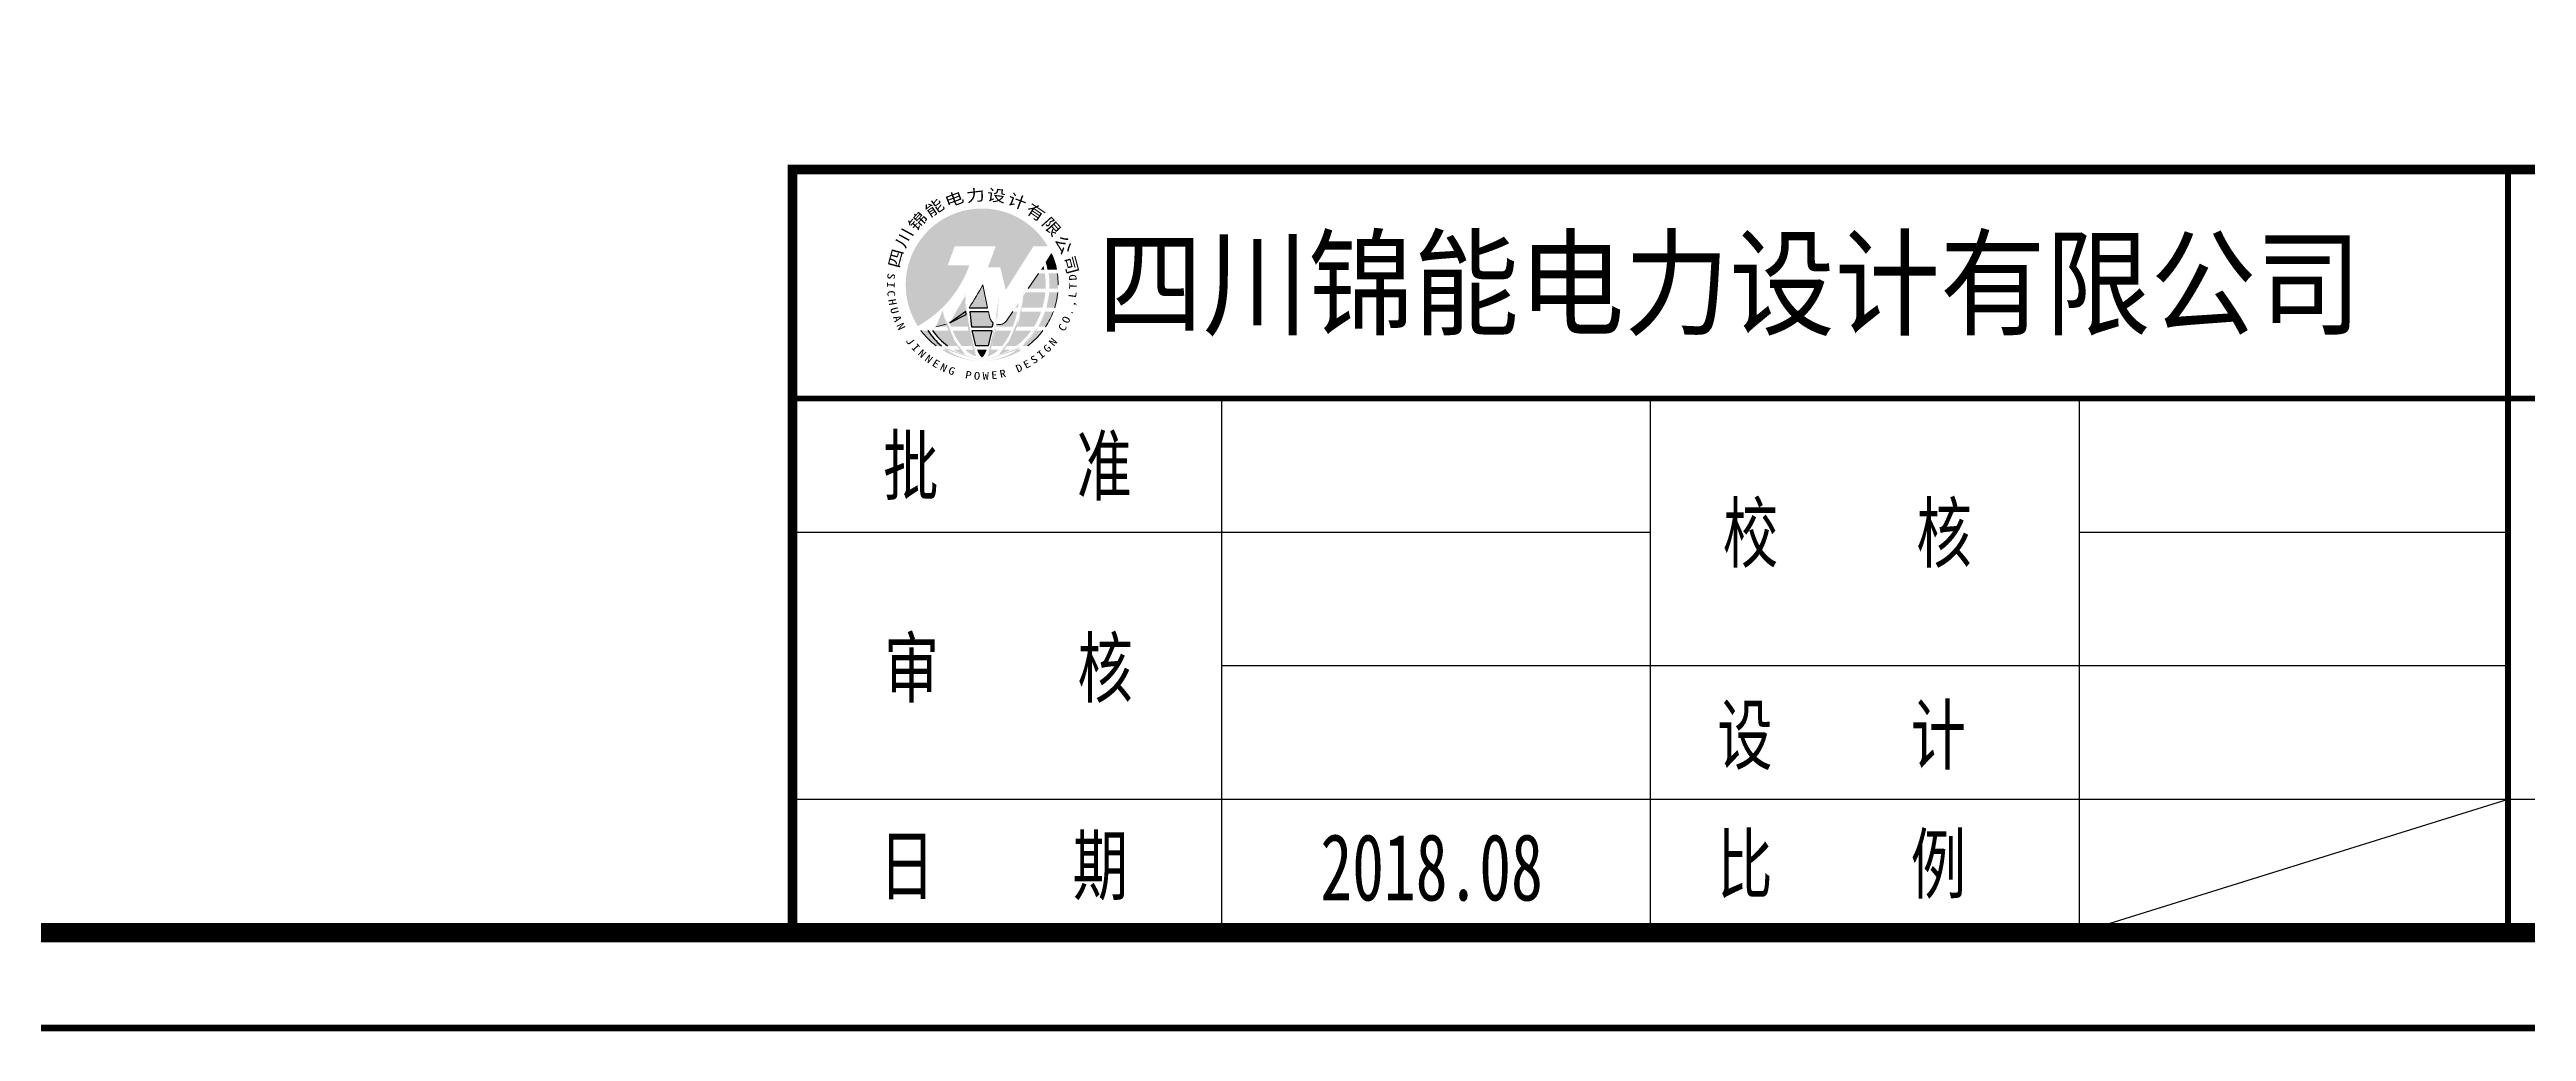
# Model space of a CAD drawing. Extents: x 457 to 4918, y -67 to 391.
# Drawn here: x 2716.6 to 2846.5, y -67.1 to -15.6 of the extents above; entities that cross this region are included whole.
import ezdxf

# ---------------------------------------------------------------- set-up
doc = ezdxf.new("R2010")
doc.units = 0
doc.header["$LTSCALE"] = 40
doc.header["$MEASUREMENT"] = 0
doc.layers.get('0').update_dxf_attribs({"linetype": 'CONTINUOUS'})
for name, color, linetype in [('TK', 1, 'CONTINUOUS'), ('图框', 7, 'CONTINUOUS'), ('图框－字', 40, 'CONTINUOUS')]:
    doc.layers.add(name, color=color, linetype=linetype)
doc.styles.add('宋体', font='', dxfattribs={"height": 3.75})
doc.styles.add('宋体-0.71', font='', dxfattribs={"width": 0.71})
doc.styles.add('宋体-0.8', font='', dxfattribs={"width": 0.8})
doc.styles.add('宋体-0.9', font='', dxfattribs={"width": 0.9})
doc.styles.add('宋体－0.71', font='', dxfattribs={"width": 0.71})
doc.styles.get('宋体').set_extended_font_data('宋体')
doc.styles.get('宋体-0.71').set_extended_font_data('SimSun')
doc.styles.get('宋体-0.8').set_extended_font_data('SimSun')
doc.styles.get('宋体-0.9').set_extended_font_data('SimSun')
doc.styles.get('宋体－0.71').set_extended_font_data('SimSun')

# ---------------------------------------------------------------- blocks, each defined once
blk = doc.blocks.new('锦能logo')
h = blk.add_hatch(color=5)
h.set_gradient(color1=(0, 0, 255), color2=(209, 209, 255), rotation=134.99999999999994, one_color=1, tint=0.9100000262260437, name='CURVED')
h.paths.add_polyline_path([(2956.981062167134, 7398.653929549574, 0.1437894166291007), (2957.616142303794, 7396.491219602932, 0.1827803456007146), (2960.321191244089, 7399.67334109557), (2959.18015398389, 7399.67334109557), (2959.553200110414, 7400.673341095568), (2961.705198880404, 7400.673341095568), (2961.291227192975, 7399.563634659838), (2961.944313963222, 7399.563634659838), (2962.22901424623, 7398.383151630135), (2963.6834255885, 7400.673341095568), (2964.433883768072, 7400.673341095568, 0.7651000113716319)])
h = blk.add_hatch(color=256)
edge = h.paths.add_edge_path()
edge.add_line((2964.636341288388, 7400.278409326524), (2964.359166231878, 7399.866872934381))
edge.add_ellipse((2960.981062167133, 7398.653929549574), major_axis=(0, 4), ratio=0.8862548494234943, start_angle=281.5369590328168, end_angle=287.6520596271704, ccw=False)
edge.add_line((2964.45445762818, 7399.453929549574), (2964.900245755586, 7399.453929549574))
edge.add_arc((2960.981062167133, 7398.653929549574), 3.999999999999951, 11.53695903281878, 23.96132766610068)
edge = h.paths.add_edge_path()
edge.add_spline(control_points=[(2964.250670857409, 7399.453929549574), (2964.238540475621, 7399.518107791411), (2964.224955721538, 7399.581923909233), (2964.209926932942, 7399.645289493854)], knot_values=[4.923285607825284, 4.923285607825284, 4.923285607825284, 4.923285607825284, 4.974821320729691, 4.974821320729691, 4.974821320729691, 4.974821320729691], degree=3, periodic=0)
edge.add_line((2964.209926932942, 7399.645289493854), (2964.081043547701, 7399.453929549574))
edge.add_line((2964.081043547701, 7399.453929549574), (2964.250670857409, 7399.453929549574))
h = blk.add_hatch(color=256)
edge = h.paths.add_edge_path()
edge.add_spline(control_points=[(2964.321339429546, 7398.453929549575), (2964.333550000845, 7398.721104585125), (2964.320737977568, 7398.989764808892), (2964.28360268591, 7399.253929549574)], knot_values=[4.660048990562125, 4.660048990562125, 4.660048990562125, 4.660048990562125, 4.870036013834051, 4.870036013834051, 4.870036013834051, 4.870036013834051], degree=3, periodic=0)
edge.add_line((2964.28360268591, 7399.253929549574), (2963.946340973734, 7399.253929549574))
edge.add_line((2963.946340973734, 7399.253929549574), (2963.407530677874, 7398.453929549575))
edge.add_line((2963.407530677874, 7398.453929549575), (2964.321339429546, 7398.453929549575))
edge = h.paths.add_edge_path()
edge.add_line((2964.935806153789, 7399.253929549574), (2964.485973203536, 7399.253929549574))
edge.add_ellipse((2960.981062167133, 7398.653929549574), major_axis=(0, 4), ratio=0.8862548494234943, start_angle=267.13401601740213, end_angle=278.626926558679, ccw=False)
edge.add_line((2964.521647517566, 7398.453929549575), (2964.976059038221, 7398.453929549575))
edge.add_arc((2960.981062167133, 7398.653929549578), 3.999999999999986, 357.1340160173777, 359.9999999999757)
edge.add_arc((2960.981062167133, 7398.653929549573), 4, 1.13991e-11, 8.626926558690478)
edge = h.paths.add_edge_path()
edge.add_spline(control_points=[(2964.154284994874, 7397.453929549576), (2964.226842945412, 7397.701088076622), (2964.277265516587, 7397.956760359453), (2964.305052440105, 7398.228478990844), (2964.306294910523, 7398.241200859534), (2964.307479708482, 7398.253929549574)], knot_values=[4.392859425485228, 4.392859425485228, 4.392859425485228, 4.392859425485228, 4.597508568944722, 4.597508568944722, 4.607554696123628, 4.607554696123628, 4.607554696123628, 4.607554696123628], degree=3, periodic=0)
edge.add_line((2964.307479708481, 7398.253929549574), (2963.272828103908, 7398.253929549574))
edge.add_line((2963.27282810391, 7398.253929549574), (2963.152534636767, 7398.075323508726))
edge.add_ellipse((2960.981062167133, 7398.653929549574), major_axis=(0, 4), ratio=0.548638331573045, start_angle=252.54239687627899, end_angle=261.6829005567523, ccw=False)
edge.add_line((2963.074532614684, 7397.453929549574), (2964.154284994874, 7397.453929549574))
edge = h.paths.add_edge_path()
edge.add_line((2964.961011915561, 7398.253929549574), (2964.508311932138, 7398.253929549574))
edge.add_ellipse((2960.981062167133, 7398.653929549574), major_axis=(0, 4), ratio=0.8862548494234943, start_angle=252.5423968762787, end_angle=264.2608295227337, ccw=False)
edge.add_line((2964.362795140377, 7397.453929549574), (2964.796818972801, 7397.453929549574))
edge.add_arc((2960.981062167133, 7398.653929549573), 3.999999999999845, 342.5423968762892, 354.2608295227446)
edge = h.paths.add_edge_path()
edge.add_spline(control_points=[(2963.708071417149, 7396.453929549574), (2963.722060495244, 7396.476284119536), (2963.735835845721, 7396.498816594688), (2963.885982688607, 7396.750288058729), (2964.000270169787, 7396.996499318715), (2964.090091903094, 7397.253929549575)], knot_values=[4.097934744531436, 4.097934744531436, 4.097934744531436, 4.097934744531436, 4.119530461088637, 4.119530461088637, 4.337106801878666, 4.337106801878666, 4.337106801878666, 4.337106801878666], degree=3, periodic=0)
edge.add_line((2964.090091903094, 7397.253929549575), (2963.036809336644, 7397.253929549575))
edge.add_ellipse((2960.981062167133, 7398.653929549574), major_axis=(0, 4), ratio=0.548638331573045, start_angle=236.6329870307708, end_angle=249.5126848852783, ccw=False)
edge.add_line((2962.813875537502, 7396.453929549574), (2963.708071417149, 7396.453929549574))
edge = h.paths.add_edge_path()
edge.add_line((2964.728060966172, 7397.253929549575), (2964.301858023566, 7397.253929549575))
edge.add_ellipse((2960.981062167133, 7398.653929549574), major_axis=(0, 4), ratio=0.8862548494234943, start_angle=236.6329870307723, end_angle=249.51268488527768, ccw=False)
edge.add_line((2963.941737067337, 7396.453929549574), (2964.321720784831, 7396.453929549574))
edge.add_arc((2960.981062167133, 7398.653929549574), 3.999999999999916, 326.6329870307686, 339.5126848852755)
edge = h.paths.add_edge_path()
edge.add_spline(control_points=[(2962.784279539617, 7395.453929549574), (2963.0816886685, 7395.670685139674), (2963.349455536195, 7395.941706136047), (2963.573843342575, 7396.253929549574)], knot_values=[3.714253050741602, 3.714253050741602, 3.714253050741602, 3.714253050741602, 4.031885701711837, 4.031885701711837, 4.031885701711837, 4.031885701711837], degree=3, periodic=0)
edge.add_line((2963.573843342575, 7396.253929549574), (2962.736704828167, 7396.253929549574))
edge.add_ellipse((2960.981062167133, 7398.653929549574), major_axis=(0, 4), ratio=0.548638331573045, start_angle=216.8698976458475, end_angle=233.130102354157, ccw=False)
edge.add_line((2962.297794162909, 7395.453929549574), (2962.784279539617, 7395.453929549574))
edge = h.paths.add_edge_path()
edge.add_line((2964.181062167133, 7396.253929549574), (2963.817077685288, 7396.253929549574))
edge.add_ellipse((2960.981062167133, 7398.653929549574), major_axis=(0, 4), ratio=0.8862548494234943, start_angle=216.8698976458474, end_angle=233.1301023541559, ccw=False)
edge.add_line((2963.108073805749, 7395.453929549574), (2963.381062167134, 7395.453929549574))
edge.add_arc((2960.981062167133, 7398.653929549574), 3.999999999999961, 306.8698976458538, 323.1301023541625)
h = blk.add_hatch(color=256)
edge = h.paths.add_edge_path()
edge.add_ellipse((2960.981062167133, 7398.653929549574), major_axis=(0, 4), ratio=0.2227920946588142, start_angle=112.99399430776069, end_angle=123.3670129692268, ccw=False)
edge.add_arc((2957.627393821145, 7401.120008587621), 4.758928899940781, 290.43028847167915, 302.16282589198244, ccw=False)
edge.add_spline(control_points=[(2959.288581126923, 7396.660427776624), (2959.311716001526, 7396.59007686566), (2959.336077830356, 7396.521201268988), (2959.361581253227, 7396.453929549574)], knot_values=[2.110626972965158, 2.110626972965158, 2.110626972965158, 2.110626972965158, 2.174523381089374, 2.174523381089374, 2.174523381089374, 2.174523381089374], degree=3, periodic=0)
edge.add_line((2959.361581253227, 7396.453929549574), (2960.236789836156, 7396.453929549574))
edge = h.paths.add_edge_path()
edge.add_ellipse((2960.981062167133, 7398.653929549574), major_axis=(0, 4), ratio=0.548638331573045, start_angle=120.9869532087852, end_angle=123.3670129692309, ccw=False)
edge.add_arc((2957.627393821145, 7401.120008587621), 4.75892889994079, 281.33658652327006, 288.02179753906887, ccw=False)
edge.add_line((2958.562867329798, 7396.453929549574), (2959.148248796764, 7396.453929549574))
edge = h.paths.add_edge_path()
edge.add_ellipse((2960.981062167133, 7398.653929549574), major_axis=(0, 4), ratio=0.8862548494234943, start_angle=126.86989764584419, end_angle=143.1301023541536, ccw=False)
edge.add_line((2958.145046648978, 7396.253929549574), (2957.781062167133, 7396.253929549574))
edge.add_arc((2960.981062167133, 7398.653929549574), 3.999999999999808, 216.869897645844, 233.130102354156)
edge.add_line((2958.581062167133, 7395.453929549574), (2958.854050528517, 7395.453929549574))
edge = h.paths.add_edge_path()
edge.add_ellipse((2960.981062167133, 7398.653929549574), major_axis=(0, 4), ratio=0.548638331573045, start_angle=126.869897645843, end_angle=143.1301023541535, ccw=False)
edge.add_line((2959.225419506099, 7396.253929549574), (2958.388133573606, 7396.253929549574))
edge.add_spline(control_points=[(2958.388133573605, 7396.253929549574), (2958.428873015288, 7396.197209226918), (2958.47105159217, 7396.141861338325), (2958.514584378582, 7396.087959601681)], knot_values=[2.251264128307453, 2.251264128307453, 2.251264128307453, 2.251264128307453, 2.308950918631056, 2.308950918631056, 2.308950918631056, 2.308950918631056], degree=3, periodic=0)
edge.add_spline(control_points=[(2958.514584378582, 7396.087959601681), (2958.579933067868, 7396.007045694479), (2958.648333350761, 7395.929390565147), (2958.719497950681, 7395.855243577877)], knot_values=[2.308950918631056, 2.308950918631056, 2.308950918631056, 2.308950918631056, 2.395546711078181, 2.395546711078181, 2.395546711078181, 2.395546711078181], degree=3, periodic=0)
edge.add_spline(control_points=[(2958.719497950681, 7395.855243577877), (2958.784879693385, 7395.787121797535), (2958.852594748059, 7395.721961178952), (2958.922420333952, 7395.659955102126)], knot_values=[2.395546711078181, 2.395546711078181, 2.395546711078181, 2.395546711078181, 2.475105702872351, 2.475105702872351, 2.475105702872351, 2.475105702872351], degree=3, periodic=0)
edge.add_spline(control_points=[(2958.922420333952, 7395.659955102126), (2958.998625351018, 7395.592284003029), (2959.07734416236, 7395.528370189746), (2959.158287177293, 7395.46846503519)], knot_values=[2.475105702872351, 2.475105702872351, 2.475105702872351, 2.475105702872351, 2.5619333928921, 2.5619333928921, 2.5619333928921, 2.5619333928921], degree=3, periodic=0)
edge.add_spline(control_points=[(2959.158287177293, 7395.46846503519), (2959.164869775819, 7395.463593316706), (2959.171467084271, 7395.458748109767), (2959.178078946897, 7395.453929549574)], knot_values=[2.5619333928921, 2.5619333928921, 2.5619333928921, 2.5619333928921, 2.568994555918444, 2.568994555918444, 2.568994555918444, 2.568994555918444], degree=3, periodic=0)
edge.add_line((2959.178078946897, 7395.453929549574), (2959.664330171358, 7395.453929549574))
edge = h.paths.add_edge_path()
edge.add_ellipse((2960.981062167133, 7398.653929549574), major_axis=(0, 4), ratio=0.2227920946588142, start_angle=126.8698976458474, end_angle=143.1301023541531, ccw=False)
edge.add_line((2960.268127464225, 7396.253929549574), (2959.44278636639, 7396.253929549574))
edge.add_spline(control_points=[(2959.44278636639, 7396.253929549574), (2959.566802330377, 7395.968304404979), (2959.711907769087, 7395.717357848514), (2959.885958734283, 7395.492582574107), (2959.901564914547, 7395.473031038098), (2959.917281615523, 7395.453929549574)], knot_values=[2.239461292921109, 2.239461292921109, 2.239461292921109, 2.239461292921109, 2.525164764367402, 2.525164764367402, 2.553069319174481, 2.553069319174481, 2.553069319174481, 2.553069319174481], degree=3, periodic=0)
edge.add_line((2959.917281615523, 7395.453929549574), (2960.446361139952, 7395.453929549574))
edge = h.paths.add_edge_path()
edge.add_ellipse((2960.981062167133, 7398.653929549574), major_axis=(0, 4), ratio=0.8862548494234943, start_angle=148.2116693829467, end_angle=179.9999999999962, ccw=False)
edge.add_line((2959.113607321071, 7395.253929549574), (2958.873931416562, 7395.253929549574))
edge.add_arc((2960.981062167133, 7398.653929549574), 4, 238.2116693829475, 269.9999999999968)
h = blk.add_hatch(color=256)
edge = h.paths.add_edge_path()
edge.add_line((2960.303633320672, 7397.453929549576), (2961.275626788034, 7397.453929549574))
edge.add_line((2961.275626788034, 7397.453929549574), (2961.028117067938, 7398.653859529253))
edge.add_arc((2949.396426195539, 7404.858068765025), 13.18288453989743, 325.8301632773273, 331.9250557706892, ccw=False)
h.paths.add_polyline_path([(2960.656764305257, 7395.45319312562), (2960.470422019384, 7396.254326736809), (2961.491919576964, 7396.254326736809), (2961.312051362964, 7395.45319312562)])
edge = h.paths.add_edge_path()
edge.add_line((2961.554203114296, 7396.67963156367), (2961.523220757679, 7396.454030657793))
edge.add_line((2961.523220757679, 7396.454030657793), (2960.438661576827, 7396.454030657792))
edge.add_line((2960.438661576827, 7396.454030657792), (2960.338518995747, 7397.25691873606))
edge.add_line((2960.338518995747, 7397.25691873606), (2961.331495671739, 7397.253929549575))
edge.add_line((2961.331495671739, 7397.253929549575), (2961.373950294682, 7397.011791336146))
edge.add_arc((2961.870947410163, 7397.066507578737), 0.4999999999999714, 186.2826018710461, 230.6920239323921)
h.paths.add_polyline_path([(2959.288296430605, 7396.660355698461), (2960.160759453479, 7397.090699799897), (2960.137815593471, 7397.262492086918)])
h = blk.add_hatch(color=256)
edge = h.paths.add_edge_path()
edge.add_spline(control_points=[(2962.871261622121, 7397.453929549574), (2962.886847128583, 7397.541483108903), (2962.900749563246, 7397.630106074602), (2962.912924268924, 7397.719561386606)], knot_values=[4.39846764421691, 4.39846764421691, 4.39846764421691, 4.39846764421691, 4.469670888643411, 4.469670888643411, 4.469670888643411, 4.469670888643411], degree=3, periodic=0)
edge.add_line((2962.912924268924, 7397.719561386606), (2962.734017808048, 7397.453929549574))
edge.add_line((2962.734017808048, 7397.453929549574), (2962.871261622121, 7397.453929549574))
edge = h.paths.add_edge_path()
edge.add_spline(control_points=[(2962.600473923594, 7396.453929549574), (2962.640374726167, 7396.559172065085), (2962.677499260145, 7396.668319759509), (2962.757534068245, 7396.932966224926), (2962.797902888273, 7397.091194768968), (2962.832336246277, 7397.253929549575)], knot_values=[4.108645960211934, 4.108645960211934, 4.108645960211934, 4.108645960211934, 4.208607940612338, 4.208607940612338, 4.343707102819545, 4.343707102819545, 4.343707102819545, 4.343707102819545], degree=3, periodic=0)
edge.add_line((2962.832336246277, 7397.253929549575), (2962.599315234084, 7397.253929549575))
edge.add_line((2962.599315234084, 7397.253929549575), (2962.271781169773, 7396.767622488517))
edge.add_arc((2961.870947410164, 7397.066507578737), 0.4999999999999714, 255.2323980017045, 323.2896350481477, ccw=False)
edge.add_ellipse((2960.981062167133, 7398.653929549574), major_axis=(0, 4), ratio=0.2227920946588142, start_angle=236.6329870307735, end_angle=238.820130398395, ccw=False)
edge.add_line((2961.72533449811, 7396.453929549574), (2962.600473923594, 7396.453929549574))
edge = h.paths.add_edge_path()
edge.add_spline(control_points=[(2962.044765516351, 7395.453929549574), (2962.077254990169, 7395.493381026517), (2962.109265684618, 7395.534732932496), (2962.280280676527, 7395.769808874506), (2962.408222392252, 7395.997981287271), (2962.519292112041, 7396.253929549574)], knot_values=[3.730062961207603, 3.730062961207603, 3.730062961207603, 3.730062961207603, 3.787747146551102, 3.787747146551102, 4.043715071269597, 4.043715071269597, 4.043715071269597, 4.043715071269597], degree=3, periodic=0)
edge.add_line((2962.519292112041, 7396.253929549574), (2961.693996870041, 7396.253929549574))
edge.add_ellipse((2960.981062167133, 7398.653929549574), major_axis=(0, 4), ratio=0.2227920946588142, start_angle=216.869897645847, end_angle=233.1301023541516, ccw=False)
edge.add_line((2961.515763194314, 7395.453929549574), (2962.044765516351, 7395.453929549574))
edge = h.paths.add_edge_path()
edge.add_spline(control_points=[(2961.687206736099, 7395.108670120731), (2961.710849277093, 7395.126184182917), (2961.734401723015, 7395.144603203798), (2961.757839030544, 7395.1639211968)], knot_values=[3.526917542540041, 3.526917542540041, 3.526917542540041, 3.526917542540041, 3.566033487143058, 3.566033487143058, 3.566033487143058, 3.566033487143058], degree=3, periodic=0)
edge.add_spline(control_points=[(2961.757839030544, 7395.1639211968), (2961.791066722037, 7395.191308827008), (2961.824062991302, 7395.220503344761), (2961.856756475953, 7395.251487690944)], knot_values=[3.566033487143058, 3.566033487143058, 3.566033487143058, 3.566033487143058, 3.621489197586634, 3.621489197586634, 3.621489197586634, 3.621489197586634], degree=3, periodic=0)
edge.add_spline(control_points=[(2961.856756475953, 7395.251487690944), (2961.857614028328, 7395.252300412498), (2961.858471372382, 7395.25311436548), (2961.859328506827, 7395.253929549591)], knot_values=[3.621489197586634, 3.621489197586634, 3.621489197586634, 3.621489197586634, 3.622943804725669, 3.622943804725669, 3.622943804725669, 3.622943804725669], degree=3, periodic=0)
edge.add_line((2961.859328506811, 7395.253929549574), (2961.450514240773, 7395.253929549574))
edge.add_ellipse((2960.981062167133, 7398.653929549574), major_axis=(0, 4), ratio=0.2227920946588142, start_angle=200.2593301670574, end_angle=211.7883306170499, ccw=False)
edge.add_spline(control_points=[(2961.289646889723, 7394.901389705381), (2961.306832910057, 7394.9067557857), (2961.32402443564, 7394.91257148374), (2961.341222464831, 7394.918837188779)], knot_values=[3.309935535646116, 3.309935535646116, 3.309935535646116, 3.309935535646116, 3.338035074114368, 3.338035074114368, 3.338035074114368, 3.338035074114368], degree=3, periodic=0)
edge.add_spline(control_points=[(2961.341222464831, 7394.918837188779), (2961.358880588583, 7394.925270518653), (2961.376545568579, 7394.932178255442), (2961.399365473754, 7394.941710888665), (2961.404513032477, 7394.943903845129), (2961.409660913406, 7394.946139630558)], knot_values=[3.338035074114368, 3.338035074114368, 3.338035074114368, 3.338035074114368, 3.36688635248987, 3.36688635248987, 3.375288881217743, 3.375288881217743, 3.375288881217743, 3.375288881217743], degree=3, periodic=0)
edge.add_spline(control_points=[(2961.409660913406, 7394.946139630558), (2961.433397456778, 7394.956448691416), (2961.457140850442, 7394.967668326879), (2961.480866759613, 7394.979792719738)], knot_values=[3.375288881217743, 3.375288881217743, 3.375288881217743, 3.375288881217743, 3.4140323934231, 3.4140323934231, 3.4140323934231, 3.4140323934231], degree=3, periodic=0)
edge.add_spline(control_points=[(2961.480866759613, 7394.979792719738), (2961.503459204677, 7394.991337890781), (2961.526035795927, 7395.003703437707), (2961.548575522274, 7395.016884337836)], knot_values=[3.4140323934231, 3.4140323934231, 3.4140323934231, 3.4140323934231, 3.450925001616033, 3.450925001616033, 3.450925001616033, 3.450925001616033], degree=3, periodic=0)
edge.add_spline(control_points=[(2961.548575522274, 7395.016884337836), (2961.572467203149, 7395.030855841071), (2961.596317464107, 7395.04574344226), (2961.620101281948, 7395.061541159631)], knot_values=[3.450925001616033, 3.450925001616033, 3.450925001616033, 3.450925001616033, 3.49003046403729, 3.49003046403729, 3.49003046403729, 3.49003046403729], degree=3, periodic=0)
edge.add_spline(control_points=[(2961.620101281948, 7395.061541159631), (2961.642535885749, 7395.076442700357), (2961.664911371012, 7395.092154027529), (2961.687206736099, 7395.108670120731)], knot_values=[3.49003046403729, 3.49003046403729, 3.49003046403729, 3.49003046403729, 3.526917542540041, 3.526917542540041, 3.526917542540041, 3.526917542540041], degree=3, periodic=0)
h = blk.add_hatch(color=256)
edge = h.paths.add_edge_path()
edge.add_ellipse((2960.981062167133, 7398.653929549574), major_axis=(0, 4), ratio=0.548638331573045, start_angle=148.2116693829451, end_angle=156.4349843470533, ccw=False)
edge.add_line((2959.825009467735, 7395.253929549574), (2959.487741293254, 7395.253929549574))
edge.add_spline(control_points=[(2959.487741293254, 7395.253929549574), (2959.497414595796, 7395.248441286056), (2959.50711107926, 7395.243007554984), (2959.705199304247, 7395.133381292929), (2959.901981436066, 7395.049746957019), (2960.103702934556, 7394.987501514934)], knot_values=[2.675861574488249, 2.675861574488249, 2.675861574488249, 2.675861574488249, 2.685596137520379, 2.685596137520379, 2.87426176627722, 2.87426176627722, 2.87426176627722, 2.87426176627722], degree=3, periodic=0)
edge = h.paths.add_edge_path()
edge.add_ellipse((2960.981062167133, 7398.653929549574), major_axis=(0, 4), ratio=0.2227920946588142, start_angle=148.2116693829511, end_angle=159.7350271753392, ccw=False)
edge.add_line((2960.511610093494, 7395.253929549574), (2960.102659638547, 7395.253929549574))
edge.add_spline(control_points=[(2960.102659638531, 7395.253929549589), (2960.271023879841, 7395.093847910067), (2960.447455135382, 7394.981508139252), (2960.639160360004, 7394.912288348518), (2960.655780749933, 7394.90669959402), (2960.672395110727, 7394.901526130303)], knot_values=[2.660182515614395, 2.660182515614395, 2.660182515614395, 2.660182515614395, 2.946025558428636, 2.946025558428636, 2.973172350748401, 2.973172350748401, 2.973172350748401, 2.973172350748401], degree=3, periodic=0)
edge = h.paths.add_edge_path(flags=17)
edge.add_spline(control_points=[(2961.858516553375, 7394.987577166084), (2962.070582387616, 7395.053111472752), (2962.277192669183, 7395.142258694488), (2962.474328626089, 7395.253929549574)], knot_values=[3.408957094167295, 3.408957094167295, 3.408957094167295, 3.408957094167295, 3.607306422438472, 3.607306422438472, 3.607306422438472, 3.607306422438472], degree=3, periodic=0)
edge.add_line((2962.474328626089, 7395.253929549574), (2962.137114866532, 7395.253929549574))
edge.add_ellipse((2960.981062167133, 7398.653929549574), major_axis=(0, 4), ratio=0.548638331573045, start_angle=203.5677259901119, end_angle=211.7883306170561, ccw=False)
edge = h.paths.add_edge_path()
edge.add_line((2963.088192917704, 7395.253929549574), (2962.848517013196, 7395.253929549574))
edge.add_ellipse((2960.981062167133, 7398.653929549574), major_axis=(0, 4), ratio=0.8862548494234943, start_angle=179.9999999999962, end_angle=211.7883306170542, ccw=False)
edge.add_arc((2960.981062167133, 7398.653929549574), 4, 269.9999999999968, 301.7883306170562)
h = blk.add_hatch(color=256)
edge = h.paths.add_edge_path()
edge.add_spline(control_points=[(2960.981062167194, 7394.853935159444), (2960.981727004263, 7394.854017897967), (2960.991820073574, 7394.85503193055), (2961.038327152559, 7394.893489684063), (2961.071455213247, 7394.93046201283), (2961.148447622351, 7395.051408580002), (2961.192914586096, 7395.141947061633), (2961.236713616394, 7395.253929549574)], knot_values=[3.169311877621223, 3.169311877621223, 3.169311877621223, 3.169311877621223, 3.323781551669673, 3.323781551669673, 3.478251225718127, 3.478251225718127, 3.660927202167009, 3.660927202167009, 3.660927202167009, 3.660927202167009], degree=3, periodic=0)
edge.add_line((2961.236713616394, 7395.253929549574), (2960.725135237765, 7395.253929549574))
edge.add_spline(control_points=[(2960.725135237765, 7395.253929549574), (2960.779769687456, 7395.113926995359), (2960.836751859494, 7395.007446897527), (2960.9219513646, 7394.892951199977), (2960.953212038973, 7394.867689729759), (2960.977467314246, 7394.854184245434), (2960.980650265171, 7394.853986420347), (2960.981062167138, 7394.853935159435)], knot_values=[2.62227151623049, 2.62227151623049, 2.62227151623049, 2.62227151623049, 2.850686360674083, 2.850686360674083, 3.018171193868113, 3.018171193868113, 3.113873434683093, 3.113873434683093, 3.113873434683093, 3.113873434683093], degree=3, periodic=0)
at = {"color": 7, "lineweight": 0}
for p, q in [((2964.636341288388, 7400.278409326524), (2964.359166231878, 7399.866872934381)), ((2963.946340973734, 7399.253929549574), (2963.407530677874, 7398.453929549575)), ((2961.275626788034, 7397.453929549574), (2961.028117067938, 7398.653859529253)), ((2961.373950294682, 7397.011791336146), (2961.331495671739, 7397.253929549575)), ((2962.599315234084, 7397.253929549575), (2962.271781169773, 7396.767622488517))]:
    blk.add_line(p, q, dxfattribs=at)
for p, q in [((2960.137815593471, 7397.262492086918), (2959.288296430605, 7396.660355698461)), ((2959.288296430605, 7396.660355698461), (2960.160759453479, 7397.090699799897)), ((2960.160759453479, 7397.090699799897), (2960.137815593471, 7397.262492086918)), ((2960.303633320672, 7397.453929549576), (2961.275626788034, 7397.453929549574)), ((2960.338518995747, 7397.25691873606), (2961.331495671739, 7397.253929549575)), ((2960.338518995747, 7397.25691873606), (2960.438661576827, 7396.454030657792)), ((2960.438661576827, 7396.454030657792), (2961.523220757679, 7396.454030657793)), ((2960.470422019384, 7396.254326736809), (2961.491919576964, 7396.254326736809)), ((2960.656764305257, 7395.45319312562), (2960.470422019384, 7396.254326736809)), ((2961.491919576964, 7396.254326736809), (2961.312051362964, 7395.45319312562)), ((2961.554203114296, 7396.67963156367), (2961.523220757679, 7396.454030657793)), ((2961.312051362964, 7395.45319312562), (2960.656764305257, 7395.45319312562))]:
    blk.add_line(p, q)
for centre, radius, start, end in [((2960.981062167133, 7398.653929549574), 3.999999999999998, 11.53695903280796, 23.96132766610368), ((2960.981062167133, 7398.653929549573), 4, 0, 8.626926558710773), ((2949.396426195539, 7404.858068765025), 13.18288453989743, 325.8301632773273, 331.9250557706892), ((2960.981062167133, 7398.653929549573), 3.999999999999998, 342.5423968762713, 354.2608295227657), ((2960.981062167133, 7398.653929549574), 4, 216.8698976458544, 233.1301023541664), ((2957.627393821145, 7401.120008587621), 4.758928899940781, 281.3365865232777, 288.0217975390541), ((2961.870947410163, 7397.066507578737), 0.4999999999999714, 186.2826018710461, 230.6920239323921), ((2961.870947410164, 7397.066507578737), 0.4999999999999714, 255.232398001711, 323.2896350481268), ((2960.981062167133, 7398.653929549574), 4, 306.8698976458335, 323.1301023541456), ((2960.981062167133, 7398.653929549574), 4, 326.6329870307663, 339.5126848852572)]:
    blk.add_arc(centre, radius, start, end, dxfattribs=at)
for start_param, end_param in [(4.913746901175041, 5.020475540637175), (2.214297435588183, 2.498091544796465)]:
    blk.add_ellipse((2960.981062167133, 7398.653929549574), major_axis=(0, 4), ratio=0.8862548494234943, start_param=start_param, end_param=end_param)
blk.add_open_spline([(2958.388133573605, 7396.253929549574), (2958.612520476636, 7395.941522284908), (2958.880565643273, 7395.670749807747), (2959.178078946897, 7395.453929549574)], degree=3)
at = {"width": 1.199999999999999}
for s, height, rotation, style, p in [('能', 0.6, 34.0909090909091, '宋体-0.8', (2958.246008285137, 7402.167906883606)), ('电', 0.6, 20.45454545454546, '宋体-0.8', (2959.165383876877, 7402.687764077343)), ('力', 0.6, 6.818181818181818, '宋体-0.71', (2960.194816752031, 7402.993218109758)), ('设', 0.6, 353.1818181818182, '宋体－0.71', (2961.217755710953, 7403.090085648852)), ('计', 0.6, 339.5454545454545, '宋体-0.8', (2962.26404547188, 7402.92139644756)), ('有', 0.6, 325.9090909090909, '宋体-0.8', (2963.230902280205, 7402.483390558791)), ('川', 0.6, 61.36363636363636, '宋体-0.8', (2956.929735555601, 7400.541327975904)), ('锦', 0.6, 47.72727272727272, '宋体-0.9', (2957.506557434682, 7401.419712636435)), ('限', 0.6, 312.2727272727273, '宋体－0.71', (2964.07805952731, 7401.866034095592)), ('四', 0.6, 75.00000000000001, '宋体-0.8', (2956.620283041136, 7399.489826739384)), ('公', 0.6, 298.6363636363636, '宋体-0.8', (2964.75650162721, 7401.045383321623)), ('司', 0.6, 285, '宋体-0.8', (2965.244470925319, 7400.092294421289)), ('S', 0.4, 262.9846218197222, '宋体-0.8', (2956.044725810823, 7399.287284823755)), ('D', 0.4, 92.9846218197223, '宋体-0.8', (2965.952385471478, 7398.887382177773)), ('I', 0.4, 268.4131932482936, '宋体-0.8', (2956.006947292615, 7398.817443283114)), ('C', 0.4, 273.8417646768651, '宋体-0.8', (2956.013787457748, 7398.346134995591)), ('H', 0.4, 279.2703361054365, '宋体-0.8', (2956.065184948741, 7397.877587679225)), ('L', 0.4, 82.12747896257942, '宋体-0.8', (2965.907371537007, 7397.946800481983)), ('T', 0.4, 87.55605039115088, '宋体-0.8', (2965.952174378708, 7398.416024303976)), (',', 0.4, 76.698907534008, '宋体-0.8', (2965.818378835732, 7397.483919731822)), ('U', 0.4, 284.6989075340079, '宋体-0.8', (2956.16067872108, 7397.416004285682)), ('A', 0.4, 290.1274789625793, '宋体-0.8', (2956.29941217887, 7396.965525299001)), ('N', 0.4, 295.5560503911508, '宋体-0.8', (2956.480140858645, 7396.530191594751)), ('C', 0.4, 60.41319324829371, '宋体-0.8', (2965.296179874169, 7396.17435000853)), ('O', 0.4, 65.84176467686511, '宋体-0.8', (2965.511406205129, 7396.593701789512)), ('.', 0.4, 71.2703361054365, '宋体-0.8', (2965.685994555029, 7397.031534175053)), ('J', 0.4, 306.4131932482936, '宋体-0.8', (2956.960737049911, 7395.720409227881)), ('I', 0.4, 311.8417646768651, '宋体-0.8', (2957.256293529225, 7395.353224455202)), ('N', 0.4, 317.2703361054363, '宋体-0.8', (2957.585261836886, 7395.01564758647)), ('N', 0.4, 322.6989075340079, '宋体-0.8', (2957.944691069446, 7394.710706745434)), ('I', 0.4, 38.69890753400791, '宋体-0.8', (2964.072589750047, 7394.753799714553)), ('G', 0.4, 44.1274789625794, '宋体-0.8', (2964.427694801189, 7395.063765345557)), ('N', 0.4, 49.55605039115081, '宋体-0.8', (2964.751882952747, 7395.405935379516)), ('E', 0.4, 328.1274789625793, '宋体-0.8', (2958.331357083612, 7394.441137304956)), ('N', 0.4, 333.5560503911507, '宋体-0.8', (2958.741791417379, 7394.209357350224)), ('G', 0.4, 338.9846218197222, '宋体-0.8', (2959.172312402744, 7394.017445988105)), ('P', 0.4, 349.841764676865, '宋体-0.8', (2960.078021393778, 7393.759741885864)), ('O', 0.4, 355.2703361054365, '宋体-0.8', (2960.545085030854, 7393.696260796764)), ('W', 0.4, 0.6989075340078003, '宋体-0.8', (2961.01605945935, 7393.677250866407)), ('E', 0.4, 6.127478962579287, '宋体-0.8', (2961.486719955995, 7393.702882617207)), ('R', 0.4, 11.5560503911507, '宋体-0.8', (2961.952844613533, 7393.772926127857)), ('D', 0.4, 22.4131932482936, '宋体-0.8', (2962.85483972493, 7394.04334247309)), ('E', 0.4, 27.84176467686501, '宋体-0.8', (2963.282619124345, 7394.241289625599)), ('S', 0.4, 33.2703361054365, '宋体-0.8', (2963.689753153948, 7394.47881893261))]:
    blk.add_text(s, height=height, rotation=rotation, dxfattribs=dict(at, style=style)).set_placement(p)

msp = doc.modelspace()

# ---------------------------------------------------------------- linework, layer by layer
at = {"const_width": 0.35}
msp.add_lwpolyline([(2520.535810665859, -66.90048719001967), (2940.535810665859, -66.90048719001967), (2940.535810665859, 230.0995128099803), (2520.535810665859, 230.0995128099803)], close=True, dxfattribs=at)
at = {"color": 0, "lineweight": 9}
msp.add_lwpolyline([(2720.766110665859, -61.90048719001967), (2935.535810665859, -61.90048719001967), (2935.535810665859, 77.88841280998031)], dxfattribs=at)
at = {"color": 0, "lineweight": 5}
msp.add_lwpolyline([(2935.535810665859, -21.9004871900197), (2755.957810665859, -21.9004871900197)], close=True, dxfattribs=at)
msp.add_lwpolyline([(2935.535810665859, -21.9004871900197), (2755.957810665859, -21.9004871900197)], close=True, dxfattribs=at)
msp.add_lwpolyline([(2823.035810665859, -61.9004871900197), (2845.535810665859, -54.9004871900197)])
msp.add_open_spline([(2755.957810665859, -21.9004871900197), (2755.957810665859, -21.9004871900197), (2935.535810665859, -21.9004871900197), (2935.535810665859, -21.9004871900197)], degree=3, dxfattribs=at)
at = {"layer": 'TK', "const_width": 1}
msp.add_lwpolyline([(2545.535810665859, -61.90048719001967), (2935.535810665859, -61.90048719001967), (2935.535810665859, 225.0995128099803), (2545.535810665859, 225.0995128099803)], close=True, dxfattribs=at)
at = {"layer": '图框', "color": 0}
for p, q in [((2778.035810665859, -33.9004871900197), (2778.035810665859, -61.9004871900197)), ((2800.535810665859, -33.9004871900197), (2800.535810665859, -61.9004871900197)), ((2823.035810665859, -33.9004871900197), (2823.035810665859, -61.9004871900197)), ((2755.535810665859, -40.9004871900197), (2800.535810665859, -40.9004871900197)), ((2823.035810665859, -40.9004871900197), (2845.535810665859, -40.9004871900197)), ((2778.035810665859, -47.9004871900197), (2845.535810665859, -47.9004871900197)), ((2755.535810665859, -54.9004871900197), (2935.452635925312, -54.9004871900197)), ((2935.535810665859, -61.9004871900197), (2755.535810665859, -61.9004871900197))]:
    msp.add_line(p, q, dxfattribs=at)
at = {"layer": '图框', "color": 0, "lineweight": 60, "const_width": 0.5}
msp.add_lwpolyline([(2755.535810665859, -61.9004871900197), (2755.535810665859, -21.9004871900197), (2935.535810665859, -21.9004871900197)], dxfattribs=at)
at = {"layer": '图框', "color": 0, "lineweight": 30, "const_width": 0.3}
for points in [[(2845.535810665859, -61.9004871900197), (2845.535810665859, -21.9004871900197)], [(2755.785810665859, -33.9004871900197), (2935.452635925312, -33.9004871900197)]]:
    msp.add_lwpolyline(points, dxfattribs=at)

# ---------------------------------------------------------------- block references
at = {"color": 0}
msp.add_blockref('锦能logo', (-195.5038376738989, -7426.593996597716), dxfattribs=at)

# ---------------------------------------------------------------- texts
at = {"color": 0, "style": '宋体', "width": 0.7}
msp.add_text('2018.08', height=3.5, dxfattribs=at).set_placement((2783.23444707735, -60.21080764141789))
at = {"layer": '图框－字', "color": 0}
for s, height, style, width, p in [('四川锦能电力设计有限公司', 4.5, '宋体-0.9', 0.9, (2771.549370451639, -30.11198741071894)), ('批     准', 3, '宋体-0.71', 0.71, (2760.290416089318, -38.91902571322316)), ('校     核', 3, '宋体-0.71', 0.71, (2804.344646620017, -42.44434610313147)), ('审     核', 3, '宋体-0.71', 0.71, (2760.335817344278, -49.51979947921427)), ('设     计', 3, '宋体-0.71', 0.71, (2804.049245365057, -53.03309110201735)), ('日     期', 3, '宋体-0.71', 0.71, (2760.085817344045, -59.87258340999142)), ('比     例', 3, '宋体-0.71', 0.71, (2804.049245365173, -59.79654447985195))]:
    msp.add_text(s, height=height, dxfattribs=dict(at, style=style, width=width)).set_placement(p)

doc.saveas('drawing.dxf')
